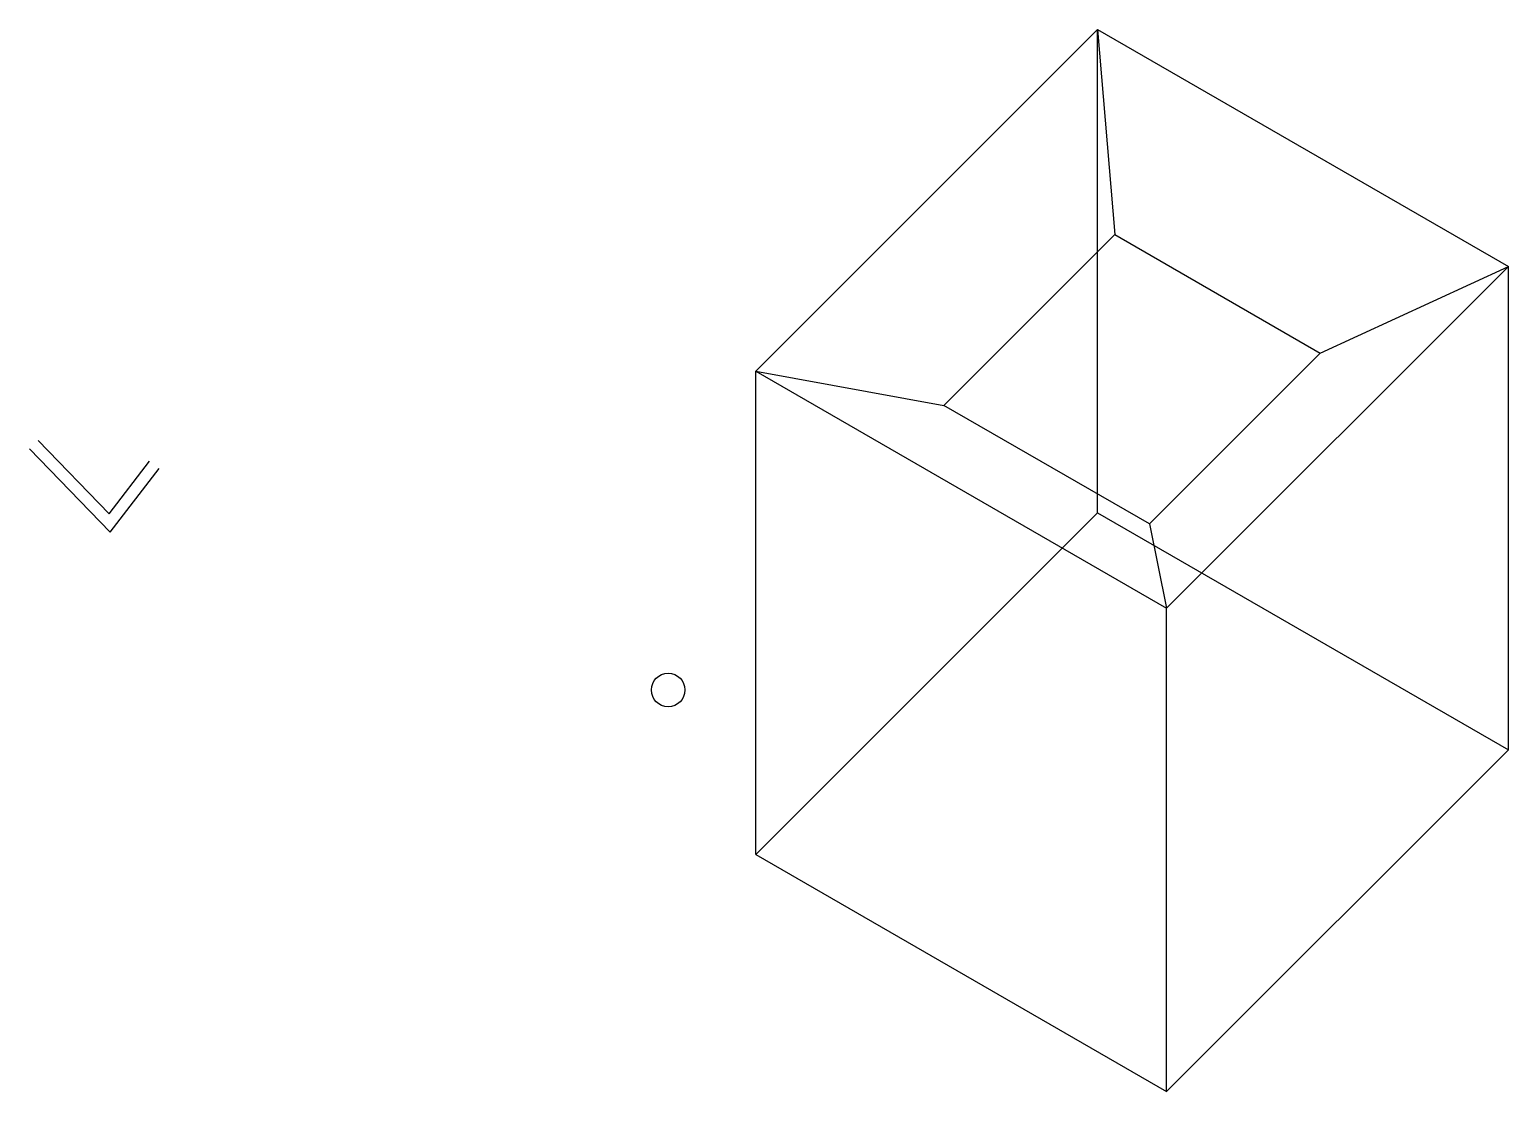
# Model space of a CAD drawing. Extents: x -51 to 72, y -16 to 72.
import ezdxf

# ---------------------------------------------------------------- set-up
doc = ezdxf.new("R2010")
doc.units = 0
doc.layers.get('0').update_dxf_attribs({"linetype": 'CONTINUOUS'})

# ---------------------------------------------------------------- blocks, each defined once
blk = doc.blocks.new('*X0')
for points in [[(-50.51955, 36.944785), (-43.851944, 30.036182), (-39.800629, 35.327695)], [(-49.800004, 37.63923), (-43.939458, 31.566857), (-40.594635, 35.935606)]]:
    blk.add_lwpolyline(points)

msp = doc.modelspace()

# ---------------------------------------------------------------- linework, layer by layer
for p, q in [((9.568838, 43.368696), (37.85311, 71.652967)), ((37.85311, 31.652967), (37.85311, 71.652967)), ((37.85311, 71.652967), (71.843598, 52.02855)), ((37.85311, 71.652967), (39.279664, 54.675795)), ((25.137528, 40.533659), (39.279664, 54.675795)), ((39.279664, 54.675795), (56.274908, 44.863586)), ((43.559326, 23.744278), (71.843598, 52.02855)), ((56.274908, 44.863586), (71.843598, 52.02855)), ((71.843598, 12.02855), (71.843598, 52.02855)), ((56.274908, 44.863586), (42.132772, 30.721451)), ((9.568838, 3.368696), (9.568838, 43.368696)), ((9.568838, 43.368696), (43.559326, 23.744278)), ((9.568838, 43.368696), (25.137528, 40.533659)), ((42.132772, 30.721451), (25.137528, 40.533659)), ((9.568838, 3.368696), (37.85311, 31.652967)), ((37.85311, 31.652967), (71.843598, 12.02855)), ((42.132772, 30.721451), (43.559326, 23.744278)), ((43.559326, -16.255722), (43.559326, 23.744278)), ((43.559326, -16.255722), (71.843598, 12.02855)), ((9.568838, 3.368696), (43.559326, -16.255722))]:
    msp.add_line(p, q)
msp.add_circle((2.320727, 16.980929), 1.387642)

# ---------------------------------------------------------------- block references
at = {"color": 1}
msp.add_blockref('*X0', (0, 0), dxfattribs=at)

doc.saveas('drawing.dxf')
